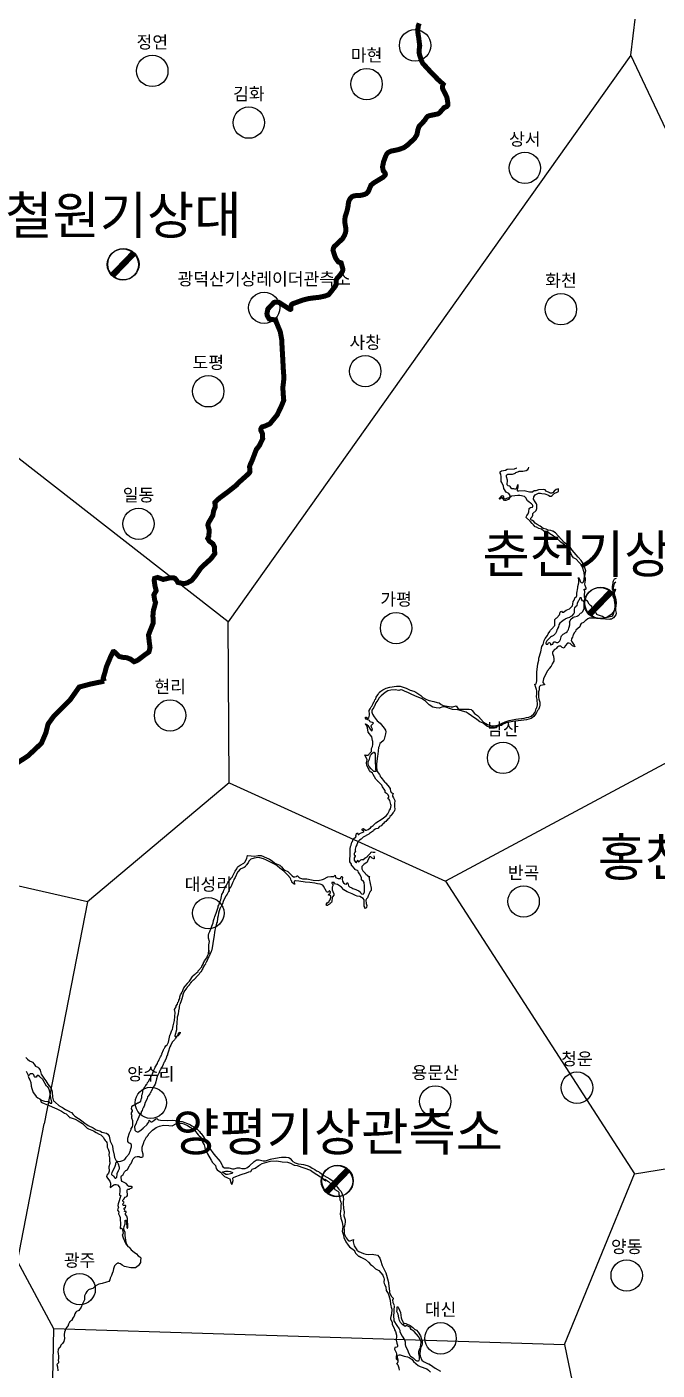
# Model space of a CAD drawing. Header units: millimetres. Extents: x -954552 to 1497340, y -301250 to 736091.
# Drawn here: x 218715 to 268945, y 428269 to 535383 of the extents above; entities that cross this region are included whole.
import ezdxf
from ezdxf.enums import TextEntityAlignment as Align

# ---------------------------------------------------------------- set-up
doc = ezdxf.new("R2010")
doc.units = ezdxf.units.MM
for name, color, linetype in [('2411', 7, 'Continuous'), ('AWS', 4, 'Continuous'), ('AWS명', 2, 'Continuous'), ('EL', 2, 'Continuous'), ('MAIN-RIVER', 5, 'Continuous'), ('Point', 1, 'Continuous'), ('관측소명', 3, 'Continuous'), ('기상청', 1, 'Continuous'), ('티센', 6, 'Continuous')]:
    doc.layers.add(name, color=color, linetype=linetype)
doc.styles.get("Standard").update_dxf_attribs({"font": ''})
doc.styles.get('Standard').set_extended_font_data('Gulim')

# ---------------------------------------------------------------- blocks, each defined once
blk = doc.blocks.new('관측소(기상청)')
at = {"layer": '기상청', "const_width": 500}
blk.add_lwpolyline([(821, 874), (-914, -926)], dxfattribs=at)
at = {"layer": '기상청'}
blk.add_circle((-46, -26), 1250, dxfattribs=at)

msp = doc.modelspace()

# ---------------------------------------------------------------- linework, layer by layer
at = {"layer": '2411', "const_width": 400}
msp.add_lwpolyline([(224881, 483208), (224799, 483455), (224945, 483930), (225055, 484357), (225384, 485138), (225591, 485552), (225665, 485564), (226079, 485174), (226323, 485113), (226677, 485077), (226969, 484967), (227262, 484760), (227530, 484869), (227652, 484955), (227652, 484955), (228165, 485345), (228445, 485540), (228531, 485906), (228470, 486321), (228409, 486894), (228653, 487516), (228787, 487857), (228762, 488431), (228799, 488845), (228884, 489150), (228970, 489492), (228909, 489626), (228835, 490089), (229018, 490418), (228921, 490821), (228860, 491260), (228896, 491406), (229140, 491480), (229579, 491321), (230116, 491443), (230409, 491455), (230518, 491406), (230665, 491236), (230738, 491089), (231201, 490980), (231482, 491040), (231860, 491248), (232202, 491675), (232543, 492175), (232726, 492370), (233372, 492955), (233372, 492955), (233689, 493370), (233665, 493907), (233543, 494163), (233263, 494370), (233128, 494590), (233214, 494760), (233250, 495236), (233141, 495638), (233189, 495833), (233531, 496419), (233604, 496809), (233726, 497090), (233702, 497468), (233872, 497638), (234104, 497834), (234775, 498334), (235409, 498834), (235616, 499065), (235799, 499224), (236327, 499698), (236480, 499861), (236498, 499951), (236487, 500104), (236460, 500305), (236507, 500454), (236666, 500802), (237004, 501687), (237233, 501975), (237511, 502541), (237481, 502969), (237402, 503138), (237352, 503217), (237352, 503307), (237392, 503396), (237471, 503485), (237700, 503555), (238078, 503724), (238664, 504439), (238982, 505105), (239187, 505598), (239160, 505890), (239160, 505890), (239114, 506610), (239205, 507375), (239151, 508095), (239151, 508095), (239105, 508988), (239069, 509599), (239023, 510456), (238914, 511066), (238613, 511795), (238540, 512005), (238030, 512087), (237866, 512370), (237848, 512508), (237918, 512881), (238412, 513410), (238510, 513442), (238666, 513442), (238764, 513426), (238872, 513372), (239212, 513151), (239666, 512864), (239720, 512854), (239758, 512886), (239758, 513097), (239817, 513248), (239936, 513318), (240744, 513610), (241154, 513713), (241408, 513750), (242024, 513821), (242456, 513912), (242764, 514026), (242915, 514210), (243288, 514690), (243375, 514869), (243358, 515177), (243439, 515333), (243494, 515393), (243607, 515517), (243774, 515722), (243877, 515911), (243904, 516052), (243904, 516052), (243877, 516165), (243828, 516317), (243761, 516565), (243545, 516630), (243356, 516889), (243280, 517046), (243113, 517565), (243145, 517737), (243210, 517872), (243340, 517981), (243639, 518267), (243872, 518488), (244028, 518753), (244120, 519007), (244147, 519256), (244066, 519720), (244045, 519920), (244082, 520244), (244169, 520509), (244250, 520768), (244320, 521141), (244347, 521400), (244450, 521649), (244623, 521838), (244828, 521919), (245293, 521941), (245606, 522016), (245763, 522081), (245925, 522249), (246141, 522762), (246351, 522935), (246351, 522935), (247108, 523394), (247270, 523567), (247286, 523632), (247264, 523729), (247119, 523907), (247059, 524215), (247151, 524658), (247324, 525096), (247410, 525269), (247540, 525382), (247713, 525468), (248337, 525598), (248758, 525749), (249023, 525938), (249612, 526479), (249806, 526797), (249877, 527170), (249966, 527435), (250106, 527586), (250425, 527932), (250576, 528170), (250636, 528234), (250749, 528289), (250917, 528326), (251484, 528445), (251586, 528510), (251973, 528948), (252162, 529018), (252264, 529131), (252275, 529229), (252237, 529504), (252237, 529504), (252189, 529763), (252059, 530050), (251881, 530379), (251832, 530525), (251865, 530784), (251887, 530815), (251633, 531041), (251543, 531138), (251465, 531192), (251252, 531431), (251129, 531550), (250883, 531799), (250738, 531961), (250570, 532146), (250267, 532471), (250176, 532667), (250015, 533149), (249967, 533368), (249995, 533677), (250025, 533886), (249988, 534150), (249949, 534490), (249901, 534754), (249863, 535083), (249912, 535458), (249986, 535668)], dxfattribs=at)
at = {"layer": '2411', "linetype": 'Continuous', "const_width": 400}
msp.add_lwpolyline([(216436, 475993), (217627, 476482), (218808, 477249), (219871, 478253), (220226, 479079), (220403, 479788), (220875, 480437), (222175, 481736), (222883, 482739), (223769, 482975), (224881, 483208)], dxfattribs=at)
at = {"layer": 'AWS'}
for centre in [(249654, 533910), (228712, 531870), (245790, 530823), (236403, 527745), (258404, 524131), (237625, 512982), (261278, 512864), (245681, 507924), (233172, 506321), (227612, 495755), (248143, 487443), (230130, 480476), (256665, 477090), (233176, 464711), (258307, 465641), (262559, 450793), (228592, 449588), (251263, 449696), (266520, 435818), (222920, 434723), (251686, 430805)]:
    msp.add_circle(centre, 1250, dxfattribs=at)
at = {"layer": 'MAIN-RIVER'}
for points in [[(265681, 491403), (265529, 491331), (265438, 491170), (265420, 491114), (265412, 491020), (265418, 490970), (265385, 490908), (265358, 490734), (265360, 490559), (265416, 490433), (265421, 490395), (265408, 489996), (265519, 489735), (265528, 489688), (265536, 489419), (265565, 489377), (265579, 489337), (265577, 489199), (265546, 488899), (265526, 488807), (265415, 488484), (265370, 488404), (265313, 488354), (264887, 488261), (264768, 488263), (264687, 488295), (264589, 488372), (264439, 488422), (264191, 488510), (264166, 488522), (264087, 488633), (264087, 488633), (264045, 488734), (263866, 488884), (263762, 489035), (263739, 489161), (263641, 489231), (263530, 489361), (263390, 489594), (263273, 489674), (263170, 489882), (263155, 490132), (263196, 490294), (263197, 490356), (263120, 490508), (263143, 490557), (263268, 490548), (263281, 490561), (263282, 490623), (263216, 490825), (263193, 490931), (263227, 491262), (263228, 491349), (263226, 491399), (263197, 491524), (263200, 491730), (263254, 492001), (263194, 492255), (263123, 492387), (263051, 492588), (262905, 492834), (262649, 493090), (262182, 493664), (262182, 493664), (262017, 493907), (261968, 493962), (261826, 494038), (261733, 494128), (261535, 494255), (260854, 495029), (260631, 495157), (260606, 495182), (260464, 495228), (260252, 495250), (260103, 495331), (259861, 495394), (259626, 495567), (259390, 495689), (259230, 495811), (259120, 495950), (259024, 496009), (258928, 496053), (258891, 496097), (258880, 496191), (258887, 496216), (258976, 496311), (259028, 496439), (259033, 496538), (259049, 496582), (259296, 496828), (259349, 496990), (259354, 497264), (259330, 497352), (259226, 497501), (259213, 497501), (259213, 497501), (259092, 497718), (259108, 497918), (259235, 498072), (259500, 498192), (259643, 498196), (259761, 498163), (259999, 498147), (260284, 498036), (260390, 497959), (260539, 497954), (260570, 497975), (260577, 498006), (260697, 498131), (260728, 498175), (260740, 498175), (260780, 498212), (260980, 498280), (261076, 498342), (261090, 498404), (261073, 498523), (261098, 498551), (260891, 498501), (260751, 498347), (260751, 498334), (260725, 498322), (260662, 498255), (260556, 498194), (260424, 498202), (260387, 498216), (260108, 498370), (260016, 498453), (260016, 498453), (259861, 498493), (259492, 498467), (259278, 498383), (259134, 498373), (259052, 498296), (259014, 498281), (258783, 498272), (258359, 498392), (257934, 498368), (257920, 498359), (257847, 498354), (257816, 498376), (257824, 498508), (257864, 498703), (257864, 498862), (257846, 498859), (257827, 498838), (257780, 498765), (257700, 498528), (257600, 498517), (257526, 498558), (257451, 498548), (257363, 498552), (257338, 498564), (257235, 498728), (257197, 498747), (257073, 498781), (256987, 498864), (257012, 499245), (256935, 499508), (256943, 499633), (256943, 499633), (256961, 499640), (257001, 499694), (257045, 499716), (257413, 499713), (257576, 499770), (257677, 499819), (257695, 499837), (257935, 499934), (257935, 499945), (258254, 499955), (258505, 500013), (258637, 500080), (258643, 500087), (258690, 500164), (258720, 500264), (258720, 500264)], [(218631, 453191), (218746, 453080), (218752, 453062), (218765, 453062), (218918, 452927), (219097, 452846), (219163, 452832), (219291, 452664), (219393, 452501), (219592, 452417), (219678, 452337), (219763, 452189), (219864, 451876), (219949, 451711), (220063, 451547), (220230, 451345), (220376, 451068), (220602, 450811), (220699, 450588), (220728, 450443), (220759, 450024), (220759, 450024), (220806, 449830), (220860, 449726), (220915, 449678), (220928, 449678), (220962, 449647), (220962, 449635), (220982, 449628), (221260, 449379), (221316, 449341), (221355, 449326), (221546, 449207), (221590, 449191), (221786, 449059), (222101, 448897), (222144, 448862), (222275, 448807), (222416, 448655), (222416, 448643), (222440, 448630), (222533, 448534), (222822, 448336), (222879, 448309), (223108, 448156), (223330, 447959), (223498, 447861), (223608, 447773), (223986, 447586), (224245, 447432), (224582, 447315), (224699, 447247), (225061, 447176), (225061, 447176), (225158, 447090), (225261, 446915), (225362, 446540), (225531, 446149), (225570, 445856), (225681, 445398), (225697, 445216), (225830, 444958), (225917, 444926), (226111, 444916), (226361, 444990), (226513, 445072), (226634, 445214), (226635, 445239), (226774, 445374), (226794, 445442), (226858, 445529), (226936, 445740), (226975, 445789), (226975, 445839), (227041, 446069), (227044, 446213), (227020, 446279), (226958, 446352), (226847, 446404), (226767, 446505), (226765, 446767), (226897, 447196), (227026, 447463), (227040, 447531), (227124, 447680), (227124, 447680), (227157, 447829), (227153, 447929), (227162, 448148), (227090, 448373), (227086, 448505), (227094, 448561), (227051, 448667), (227054, 448799), (227131, 448922), (227132, 448973), (227059, 449118), (227067, 449255), (227169, 449362), (227181, 449362), (227256, 449419), (227421, 449505), (227542, 449585), (227583, 449590), (227665, 449626), (227701, 449646), (227787, 449724), (227855, 449950), (227873, 449991), (227888, 450185), (227924, 450309), (227949, 450459), (227961, 450471), (227955, 450496), (227968, 450508), (227969, 450567), (227996, 450608), (227996, 450608), (228028, 450695), (228124, 450837), (228150, 450911), (228207, 450966), (228245, 451053), (228296, 451102), (228342, 451209), (228425, 451313), (228522, 451517), (228585, 451591), (228627, 451745), (228674, 451757), (228845, 452189), (228942, 452403), (228942, 452422), (229116, 452732), (229164, 452856), (229196, 452896), (229252, 453045), (229281, 453080), (229369, 453258), (229414, 453326), (229448, 453409), (229477, 453445), (229484, 453489), (229598, 453818), (229645, 453917), (229683, 453954), (229711, 454009), (229800, 454120), (229800, 454133), (229800, 454133), (229813, 454133), (229826, 454158), (229883, 454213), (229999, 454417), (230035, 454546), (230114, 454952), (230148, 455036), (230172, 455070), (230270, 455381), (230310, 455443), (230344, 455582), (230364, 455723), (230483, 456140), (230524, 456776), (230479, 457033), (230601, 457248), (230623, 457306), (230710, 457448), (230743, 457603), (230762, 457621), (230814, 457721), (230834, 457783), (230904, 457907), (230919, 458050), (230970, 458206), (231064, 458367), (231071, 458405), (231106, 458449), (231165, 458610), (231217, 458745), (231327, 458876), (231327, 458876), (231524, 459109), (231530, 459139), (231670, 459275), (231718, 459373), (231919, 459652), (231944, 459701), (232091, 459845), (232117, 459856), (232171, 459907), (232242, 459955), (232358, 460058), (232371, 460097), (232651, 460440), (232670, 460495), (232740, 460576), (232741, 460614), (232792, 460688), (232800, 460750), (232850, 460824), (232871, 460898), (233050, 461158), (233119, 461297), (233182, 461456), (233218, 461747), (233204, 461539), (233182, 461456), (233218, 461747), (233222, 461787), (233228, 462173), (233264, 462460), (233194, 462717), (233194, 462717), (233203, 462935), (233198, 462960), (233224, 463097), (233302, 463247), (233316, 463336), (233551, 463933), (233591, 464135), (233638, 464288), (233663, 464340), (233690, 464452), (233803, 464711), (233851, 464857), (233891, 464936), (233964, 465179), (233972, 465278), (234010, 465340), (234108, 465657), (234180, 465774), (234217, 466044), (234248, 466186), (234383, 466408), (234417, 466535), (234495, 466690), (234509, 466740), (234558, 466834), (234558, 466852), (234623, 466942), (234726, 467152), (234790, 467239), (234790, 467251), (234975, 467455), (234975, 467455), (235001, 467516), (235064, 467578), (235206, 467851), (235235, 467895), (235252, 467956), (235296, 467999), (235309, 468049), (235443, 468240), (235489, 468364), (235553, 468441), (235704, 468536), (236007, 468687), (236089, 468767), (236198, 468972), (236233, 469101), (236310, 469300), (236324, 469308), (236859, 469267), (237147, 469300), (237378, 469296), (237825, 469120), (237999, 469049), (238042, 469013), (238269, 468889), (238486, 468704), (238865, 468547), (239019, 468395), (239129, 468243), (239265, 468147), (239507, 468038), (239850, 467676), (239850, 467676), (239956, 467612), (240074, 467604), (240193, 467641), (240263, 467679), (240295, 467681), (240362, 467605), (240369, 467586), (240386, 467580), (240448, 467516), (240684, 467438), (241021, 467444), (241538, 467349), (241925, 467317), (242282, 467387), (242364, 467414), (242692, 467605), (242942, 467642), (242948, 467632), (243185, 467628), (243284, 467746), (243297, 467733), (243310, 467577), (243322, 467561), (243533, 467473), (243702, 467470), (243734, 467520), (243760, 467604), (243785, 467622), (243810, 467625), (243866, 467571), (243876, 467538), (243876, 467538), (243857, 467412), (243866, 467249), (243940, 467123), (244057, 467046), (244193, 467012), (244204, 467083), (244220, 467109), (244252, 467133), (244271, 467133), (244295, 467095), (244359, 466891), (244422, 466796), (244627, 466731), (244681, 466668), (244930, 466607), (244980, 466556), (245185, 466497), (245283, 466407), (245341, 466291), (245375, 466250), (245399, 466237), (245512, 466229), (245581, 466266), (245627, 466402), (245634, 466877), (245589, 467153), (245553, 467232), (245393, 467375), (245391, 467515), (245249, 467814), (245134, 467953), (245134, 467953), (245123, 468056), (245079, 468104), (244914, 468155), (244885, 468180), (244839, 468270), (244636, 468480), (244599, 468502), (244587, 468518), (244576, 468612), (244460, 468807), (244443, 468901), (244482, 469407), (244470, 469850), (244511, 470031), (244563, 470136), (244622, 470379), (244680, 470434), (244729, 470597), (244942, 470792), (244957, 470821), (244944, 470861), (244933, 470899), (244969, 470929), (244995, 471067), (245028, 471094), (245078, 471115), (245119, 470970), (245182, 470982), (245265, 471049), (245504, 471170), (245573, 471219), (245573, 471219), (245580, 471270), (245551, 471306), (245468, 471290), (245444, 471318), (245432, 471378), (245439, 471409), (245477, 471443), (245552, 471450), (245706, 471323), (245775, 471325), (245907, 471389), (246097, 471523), (246145, 471584), (246165, 471590), (246305, 471695), (246365, 471760), (246402, 471778), (246540, 471903), (247020, 472221), (247341, 472473), (247489, 472638), (247602, 472845), (247619, 472954), (247643, 472954), (247695, 473034), (247734, 473164), (247743, 473296), (247735, 473367), (247655, 473691), (247588, 473773), (247506, 473814), (247506, 473814), (247471, 473844), (247471, 473862), (247560, 473948), (247561, 474024), (247513, 474139), (247441, 474214), (247367, 474252), (247291, 474312), (247279, 474337), (247275, 474478), (247257, 474525), (247067, 474781), (247007, 474913), (246909, 475027), (246836, 475076), (246742, 475172), (246730, 475172), (246724, 475192), (246704, 475203), (246540, 475395), (246315, 475776), (246273, 475865), (246162, 475963), (246093, 475983), (246013, 476078), (245802, 476488), (245792, 476687), (245834, 476940), (245816, 477025), (245671, 477264), (245649, 477332), (245649, 477332), (245742, 477307), (245928, 477310), (246003, 477390), (246029, 477452), (246182, 477600), (246193, 477743), (246186, 477837), (246251, 478004), (246278, 478160), (246277, 478403), (246268, 478481), (246201, 478780), (245907, 479153), (245858, 479474), (245833, 479566), (245803, 479636), (245669, 479783), (245699, 479793), (245817, 479753), (245885, 479678), (246012, 479457), (246165, 479262), (246196, 479258), (246227, 479279), (246261, 479391), (246176, 479542), (246164, 479623), (246193, 479697), (246235, 479759), (246311, 479840), (246331, 479899), (246331, 479899), (246064, 479963), (246014, 480061), (245978, 480108), (245761, 480180), (245712, 480249), (245698, 480333), (245719, 480345), (245748, 480340), (245888, 480265), (245937, 480258), (245969, 480289), (246022, 480495), (246025, 480644), (245983, 480764), (245992, 480882), (246085, 480999), (246151, 481154), (246215, 481216), (246279, 481383), (246311, 481424), (246377, 481563), (246427, 481625), (246460, 481724), (246524, 481811), (246552, 481922), (246603, 482022), (246705, 482144), (246750, 482238), (246831, 482318), (246832, 482331), (246915, 482413), (246915, 482413), (247072, 482508), (247354, 482656), (247641, 482722), (248171, 482809), (248458, 482804), (248955, 482662), (249253, 482491), (249557, 482405), (249706, 482334), (250102, 482053), (250262, 481913), (250318, 481884), (250324, 481871), (250577, 481745), (250770, 481679), (251156, 481598), (251404, 481513), (251566, 481486), (251745, 481339), (251894, 481268), (252535, 481158), (252671, 481165), (252920, 481236), (253102, 481011), (253172, 480983), (253394, 480971), (253969, 480979), (254114, 480937), (254193, 480878), (254389, 480628), (254642, 480468), (254642, 480468), (254722, 480398), (255120, 479936), (255417, 479741), (255672, 479677), (255753, 479641), (255903, 479636), (256254, 479692), (256837, 479957), (257165, 480077), (257698, 480182), (258343, 480271), (258541, 480318), (258719, 480346), (258908, 480412), (259110, 480606), (259187, 480700), (259245, 480807), (259317, 481024), (259351, 481083), (259409, 481322), (259391, 481754), (259332, 481967), (259368, 482210), (259364, 482425), (259341, 482540), (259254, 482775), (259216, 482919), (259182, 482949), (259299, 483004), (259335, 483114), (259359, 483234), (259359, 483234), (259356, 483472), (259370, 483928), (259436, 484595), (259510, 484881), (259531, 485043), (259690, 485559), (259765, 485964), (259855, 486121), (259943, 486463), (260019, 486621), (260204, 486850), (260262, 486981), (260403, 487165), (260455, 487276), (260525, 487360), (260664, 487486), (260683, 487531), (260785, 487653), (260800, 487740), (260799, 488114), (260912, 488243), (260944, 488264), (261161, 488490), (261193, 488578), (261221, 488708), (261265, 488761), (261328, 488781), (261377, 488699), (261479, 488699), (261704, 488868), (261957, 488969), (261957, 488969), (262045, 489044), (262191, 489223), (262237, 489347), (262265, 489559), (262342, 489658), (262356, 489757), (262395, 489844), (262509, 489955), (262536, 490042), (262544, 490167), (262539, 490229), (262633, 490646), (262635, 490765), (262695, 491039), (262703, 491151), (262698, 491249), (262669, 491481), (262792, 491289), (262822, 491168), (262883, 491073), (263008, 491059), (263072, 491132), (263130, 491288), (263144, 491373), (263153, 491563), (263134, 491875), (263009, 492308), (262961, 492415), (262501, 492934), (262451, 492973), (262284, 493038), (262284, 493038), (262161, 493222), (262079, 493422), (262004, 493536), (261575, 494068), (261267, 494291), (260849, 494704), (260667, 494810), (260391, 494952), (260218, 495126), (260169, 495142), (259920, 495169), (259734, 495322), (259517, 495381), (259319, 495497), (259226, 495523), (259084, 495664), (258993, 495790), (258833, 495976), (258519, 496266), (258527, 496359), (258565, 496421), (258667, 496544), (258720, 496700), (258749, 496974), (258775, 497001), (258863, 497060), (259014, 497082), (259051, 497151), (259048, 497222), (259017, 497276), (258932, 497349), (258932, 497349), (258864, 497391), (258726, 497518), (258609, 497594), (258494, 497815), (258377, 497929), (258004, 498010), (257835, 498013), (257353, 497968), (257346, 497949), (257284, 497916), (257184, 497823), (257099, 497706), (257018, 497676), (256892, 497607), (256792, 497617), (256589, 497858), (256559, 497859), (256463, 497748), (256354, 497733), (256574, 497999), (256661, 498019), (256679, 497988), (256703, 497897), (256708, 497834), (256745, 497780), (256825, 497761), (257052, 497819), (257083, 497840), (257145, 497856), (257197, 497905), (257222, 497954), (257222, 497954), (257223, 498023), (257189, 498087), (257126, 498168), (257028, 498218), (256927, 498290), (256739, 498580), (256692, 498756), (256559, 499039), (256529, 499133), (256508, 499352), (256516, 499496), (256482, 499703), (256446, 499791), (256447, 499903), (256461, 499928), (256540, 499968), (256856, 500043), (257007, 500119), (257576, 500153), (257777, 500219), (257777, 500219)], [(265664, 491110), (265556, 491024), (265511, 490934), (265504, 490896), (265458, 490800), (265455, 490626), (265465, 490491), (265490, 490435), (265514, 490431), (265534, 490450), (265570, 490529), (265598, 490552), (265629, 490548), (265608, 490436), (265519, 490300), (265511, 490194), (265547, 490081), (265579, 489762), (265638, 489523), (265640, 488855), (265686, 488642), (265652, 488511), (265462, 488258), (265298, 488161), (265197, 488141), (265171, 488121), (263743, 488242), (263531, 488220), (263417, 488172), (263285, 488077), (263272, 488078), (263272, 488078), (263240, 488035), (263069, 487885), (262887, 487813), (262821, 487681), (262813, 487618), (262784, 487577), (262776, 487546), (262478, 487264), (262439, 487177), (262343, 487057), (262253, 486873), (262221, 486830), (262189, 486718), (262137, 486644), (262112, 486545), (262103, 486457), (262114, 486401), (262217, 486230), (262323, 486080), (262388, 485935), (262190, 486031), (262036, 486196), (262006, 486215), (261906, 486248), (261799, 486243), (261608, 486028), (261549, 485829), (261370, 485900), (261271, 485990), (261121, 486011), (261001, 485937), (261001, 485937), (260899, 485821), (260899, 485808), (260855, 485765), (260766, 485725), (260640, 485587), (260620, 485531), (260617, 485418), (260637, 485324), (260678, 485212), (260718, 484974), (260702, 484812), (260591, 484599), (260583, 484564), (260553, 484524), (260489, 484397), (260340, 484228), (260336, 484200), (260261, 484116), (260255, 484095), (260176, 483996), (259880, 483388), (259826, 483139), (259838, 483102), (259960, 482944), (259960, 482906), (259660, 482855), (259564, 482781), (259551, 482738), (259537, 482524), (259495, 482345), (259485, 481933), (259485, 481933), (259519, 481776), (259600, 481525), (259596, 481320), (259569, 481144), (259556, 481132), (259538, 481072), (259481, 480962), (259400, 480880), (259343, 480718), (259253, 480569), (259107, 480403), (258899, 480244), (258717, 480179), (258522, 480125), (257452, 479998), (256919, 479895), (256563, 479718), (256371, 479641), (256020, 479546), (255843, 479526), (255819, 479514), (255557, 479535), (255384, 479613), (255069, 479855), (254815, 479978), (254575, 480163), (254148, 480431), (253889, 480643), (253722, 480743), (253056, 480925), (252626, 480950), (252626, 480950), (252570, 480964), (252024, 481154), (251873, 481156), (251578, 481061), (251328, 481078), (251074, 481144), (250771, 481330), (250476, 481616), (250172, 481814), (249683, 482006), (249282, 482210), (249085, 482300), (248877, 482379), (248647, 482495), (248538, 482516), (248516, 482513), (248372, 482474), (248059, 482510), (247722, 482503), (247490, 482432), (247274, 482305), (246942, 482026), (246923, 482020), (246916, 482001), (246795, 481882), (246691, 481695), (246532, 481480), (246414, 481213), (246396, 481194), (246357, 481107), (246216, 480897), (246216, 480897), (246209, 480829), (246214, 480741), (246267, 480581), (246401, 480354), (246627, 480037), (246872, 479848), (247204, 479464), (247290, 479303), (247319, 479168), (247304, 479000), (247191, 478595), (247126, 478478), (247095, 478447), (247095, 478434), (246835, 478227), (246801, 478034), (246736, 477910), (246690, 477379), (246651, 477236), (246586, 476610), (246571, 476550), (246567, 476307), (246644, 476012), (246807, 475768), (246872, 475664), (246884, 475614), (246918, 475545), (247230, 475184), (247230, 475171), (247291, 475115), (247313, 475074), (247313, 475074), (247331, 475068), (247493, 474886), (247664, 474640), (247670, 474599), (247682, 474571), (247699, 474452), (247755, 474342), (247790, 474307), (247908, 474256), (247908, 474236), (247850, 474118), (247854, 474042), (247928, 473905), (248019, 473757), (248036, 473691), (248008, 473423), (248023, 473219), (248041, 472991), (248024, 472897), (247980, 472814), (247877, 472706), (247876, 472681), (247749, 472533), (247749, 472508), (247649, 472419), (247627, 472323), (247559, 472261), (247484, 472211), (247484, 472199), (247422, 472137), (247416, 472118), (247416, 472118), (247317, 472016), (247204, 471936), (247133, 471863), (247091, 471844), (246942, 471678), (246911, 471654), (246810, 471618), (246797, 471593), (246683, 471470), (246533, 471441), (246474, 471407), (246373, 471325), (246360, 471326), (246328, 471283), (246254, 471224), (246021, 471053), (245963, 471001), (245528, 470764), (245351, 470604), (245237, 470538), (245097, 470396), (245019, 470154), (244942, 470014), (244870, 469820), (244867, 469675), (244910, 469606), (244891, 469575), (244866, 469566), (244821, 469528), (244789, 469465), (244794, 469371), (244794, 469371), (244825, 469326), (244874, 469310), (244886, 469288), (244879, 469256), (244808, 469120), (244812, 468939), (244909, 468768), (244958, 468740), (244996, 468749), (245029, 468886), (245081, 468929), (245123, 468847), (245122, 468809), (245191, 468820), (245324, 468950), (245404, 468990), (245484, 469001), (245492, 468992), (245550, 468992), (245575, 469001), (245651, 469081), (245889, 469251), (245893, 469279), (246113, 469480), (246159, 469592), (246322, 469564), (246470, 469577)], [(261851, 487273), (261871, 487331), (261918, 487422), (261938, 487522), (261979, 487689), (261982, 487849), (261971, 487939), (262087, 488181), (262201, 488250), (262227, 488276), (262282, 488294), (262289, 488306), (262365, 488342), (262605, 488400), (262612, 488413), (262689, 488439), (262765, 488531), (262785, 488574), (262797, 488574), (262838, 488625), (262919, 488668), (262989, 488729), (263105, 488921), (263132, 489027), (263130, 489351), (263139, 489494), (263084, 489584), (262997, 489622), (262948, 489695), (262919, 489823), (262901, 489849), (262901, 489849), (262832, 489850), (262769, 489795), (262755, 489720), (262705, 489658), (262691, 489602), (262569, 489435), (262541, 489224), (262467, 489154), (262466, 489141), (262357, 489045), (262330, 488959), (262340, 488777), (262332, 488659), (262312, 488596), (262114, 488388), (262021, 488333), (261970, 488290), (261775, 488230), (261599, 488148), (261593, 488136), (261524, 488099), (261321, 487950), (261204, 487846), (261117, 487691), (261083, 487548), (261003, 487395), (260995, 487361), (260961, 487312), (260928, 487182), (260851, 487014), (260697, 486861), (260697, 486861), (260629, 486827), (260604, 486803), (260534, 486774), (260459, 486724), (260267, 486537), (260261, 486519), (260156, 486414), (260063, 486253), (260067, 486211), (260099, 486171), (260223, 486150), (260291, 486274), (260370, 486304), (260442, 486212), (260436, 486118), (260445, 486097), (260479, 486099), (260624, 486148), (260689, 486318), (260737, 486342), (260815, 486347), (260914, 486295), (261032, 486293), (261095, 486317), (261140, 486366), (261179, 486432), (261236, 486524), (261261, 486636), (261294, 486741), (261325, 486819), (261449, 486952), (261449, 486952), (261694, 487076), (261763, 487143), (261807, 487223), (261831, 487241), (261851, 487273), (261851, 487273)], [(246331, 477540), (246381, 477540), (246479, 477426), (246481, 477127), (246467, 476640), (246501, 476508), (246508, 476158), (246533, 476102), (246531, 476008), (246519, 476005), (246369, 476017), (246147, 476207), (245987, 476397), (245936, 476510), (245904, 476617), (245919, 476785), (246022, 476984), (246096, 477301), (246185, 477399), (246185, 477422), (246316, 477530), (246316, 477530)], [(246378, 469270), (246396, 469170), (246381, 469051), (246368, 469039), (246238, 469085), (246116, 469193), (246035, 469210), (246009, 469195), (245876, 468866), (245834, 468785), (245575, 468599), (245562, 468599), (245480, 468513), (245422, 468423), (245419, 468249), (245431, 468198), (245504, 468077), (245664, 467894), (245664, 467882), (245731, 467815), (245731, 467803), (245836, 467748), (245909, 467641), (245959, 467634), (246041, 467642), (246034, 467598), (246008, 467558), (246006, 467440), (246151, 466707), (246155, 466591), (246147, 466509), (246147, 466509), (246080, 466427), (246038, 466358), (246030, 466324), (246000, 466284), (245999, 466240), (245910, 466091), (245857, 465933), (245793, 465856), (245742, 465751), (245750, 465488), (245797, 465313), (245784, 465172), (245757, 465114), (245725, 465097), (245674, 465093), (245662, 465115), (245655, 465190), (245596, 465278), (245604, 465359), (245603, 465767), (245519, 465886), (245252, 466028), (245047, 466062), (244916, 466108), (244638, 466253), (244234, 466418), (243980, 466572), (243790, 466776), (243562, 466941), (243475, 466983), (243195, 467035), (243195, 467035), (243171, 467079), (243208, 467103), (243209, 467115), (243227, 467131), (243196, 467144), (243015, 467141), (243028, 467096), (243068, 467050), (243106, 466977), (243105, 466892), (243047, 466782), (243044, 466575), (243091, 466431), (243189, 466260), (243187, 466155), (243084, 466006), (243052, 465938), (243039, 465894), (243030, 465695), (242990, 465570), (242965, 465558), (242964, 465546), (242842, 465438), (242718, 465360), (242688, 465315), (242618, 465326), (242575, 465402), (242614, 465483), (242682, 465563), (242695, 465562), (242798, 465642), (242798, 465642), (242798, 465667), (242888, 465778), (242946, 465964), (242929, 466083), (242899, 466121), (242773, 466137), (242767, 466147), (242743, 466149), (242743, 466168), (242788, 466217), (242868, 466257), (242896, 466290), (242903, 466403), (242842, 466485), (242818, 466485), (242753, 466374), (242660, 466378), (242604, 466448), (242368, 466859), (242294, 466943), (242100, 467018), (241870, 467044), (241678, 467109), (241279, 467165), (240892, 467178), (240389, 467265), (240132, 467300), (240071, 467290), (240018, 467242), (240021, 467190), (240053, 467086), (240053, 467086), (240059, 467017), (240021, 467030), (239880, 467129), (239836, 467176), (239820, 467209), (239819, 467252), (239769, 467302), (239742, 467408), (239699, 467520), (239631, 467614), (239619, 467614), (239619, 467627), (239606, 467627), (239607, 467640), (239201, 468055), (238885, 468288), (238652, 468489), (238491, 468598), (237810, 468942), (237578, 469043), (237294, 469122), (237107, 469138), (236982, 469133), (236836, 469100), (236574, 469019), (236531, 468991), (236509, 468952), (236415, 468843), (236357, 468726), (236191, 468541), (236166, 468473), (236166, 468473), (236114, 468423), (236114, 468411), (236034, 468349), (235724, 468214), (235565, 468044), (235558, 468013), (235501, 467977), (235308, 467543), (235217, 467382), (235183, 467281), (235146, 467227), (235131, 467169), (235094, 467115), (235042, 466966), (235017, 466929), (235016, 466910), (234937, 466762), (234917, 466744), (234885, 466663), (234849, 466613), (234835, 466557), (234835, 466527), (234809, 466502), (234796, 466446), (234777, 466427), (234671, 466216), (234594, 466105), (234559, 466062), (234458, 465866), (234365, 465646), (234318, 465454), (234318, 465454), (234170, 465175), (234131, 465126), (234040, 464890), (233993, 464697), (233972, 464491), (233918, 464298), (233875, 463974), (233863, 463962), (233798, 463769), (233688, 463358), (233615, 462766), (233584, 462644), (233487, 461944), (233420, 461708), (233399, 461662), (233299, 461412), (233222, 461235), (233148, 461119), (233103, 460982), (233005, 460806), (232960, 460704), (232972, 460656), (232890, 460595), (232883, 460557), (232826, 460475), (232749, 460306), (232685, 460208), (232658, 460133), (232576, 460036), (232576, 460024), (232499, 459942), (232499, 459942), (232454, 459849), (232194, 459573), (232193, 459547), (231983, 459367), (231971, 459367), (231806, 459198), (231806, 459185), (231761, 459142), (231736, 459086), (231640, 458988), (231640, 458964), (231488, 458803), (231487, 458790), (231440, 458735), (231311, 458553), (231308, 458550), (231180, 458315), (231179, 458277), (231099, 457972), (231086, 457960), (230954, 457569), (230941, 457558), (230927, 457484), (230915, 457472), (230850, 457264), (230849, 457158), (230795, 456921), (230766, 456666), (230700, 456411), (230672, 455893), (230632, 455688), (230632, 455688), (230627, 455400), (230513, 454915), (230513, 454889), (230524, 454874), (230671, 454888), (230752, 454986), (230782, 455051), (230891, 455184), (230930, 455208), (230938, 455165), (230896, 455080), (230865, 455042), (230827, 455016), (230808, 454972), (230789, 454966), (230769, 454935), (230671, 454888), (230615, 454811), (230554, 454752), (230534, 454696), (230496, 454671), (230479, 454604), (230454, 454592), (230299, 454431), (230195, 454183), (230107, 454038), (229974, 453612), (229941, 453544), (229941, 453518), (229928, 453506), (229914, 453413), (229914, 453413), (229869, 453339), (229809, 453140), (229700, 452898), (229700, 452879), (229635, 452793), (229599, 452688), (229580, 452669), (229579, 452651), (229466, 452415), (229429, 452365), (229428, 452346), (229376, 452228), (229325, 452167), (229289, 452067), (229270, 452049), (229257, 451974), (229237, 451956), (229105, 451683), (229046, 451503), (229005, 451272), (228993, 451260), (228933, 451086), (228847, 450935), (228788, 450833), (228733, 450689), (228613, 450504), (228599, 450473), (228598, 450419), (228560, 450398), (228522, 450306), (228374, 450127), (228374, 450127), (228335, 450052), (228295, 449907), (228148, 449618), (228056, 449326), (228011, 449239), (227939, 449091), (227900, 448960), (227835, 448856), (227822, 448799), (227685, 448593), (227493, 448142), (227473, 448101), (227450, 448069), (227414, 447945), (227395, 447919), (227304, 447658), (227297, 447583), (227309, 447531), (227313, 447408), (227387, 447338), (227517, 447274), (227582, 447280), (227724, 447345), (227831, 447418), (227984, 447577), (227984, 447589), (228004, 447595), (228294, 447860), (228295, 447886), (228422, 448033), (228450, 448161), (228450, 448161), (228474, 448201), (228540, 448116), (228595, 448078), (228685, 448063), (228835, 448170), (229001, 448311), (229076, 448322), (229163, 448253), (229200, 448237), (229369, 448200), (229955, 448178), (230343, 448196), (231084, 448085), (231643, 447891), (231649, 447879), (231760, 447830), (231872, 447741), (232187, 447586), (232478, 447289), (232562, 447177), (232575, 447173), (232593, 447132), (232795, 446870), (233148, 446290), (233191, 446201), (233274, 445969), (233615, 445501), (234131, 444912), (234265, 444672), (234288, 444567), (234336, 444485), (234336, 444485), (234460, 444407), (234804, 444414), (235115, 444334), (235228, 444332), (235485, 444403), (235665, 444400), (235846, 444347), (235989, 444339), (236121, 444356), (236247, 444409), (236456, 444569), (236817, 444906), (236981, 445022), (237038, 445034), (237232, 445037), (237555, 444957), (237724, 444954), (238138, 445097), (238251, 445127), (238396, 445155), (238815, 445212), (238999, 445259), (239383, 445240), (239601, 445214), (239707, 445153), (239867, 444962), (239923, 444904), (240095, 444803), (240331, 444724), (240580, 444696), (240773, 444655), (240773, 444655), (241048, 444589), (241277, 444504), (241443, 444370), (241667, 444260), (241802, 444158), (241945, 444096), (241999, 444057), (242060, 444029), (242371, 443799), (242866, 443516), (243119, 443325), (243267, 443153), (243385, 442945), (243469, 442823), (243582, 442700), (243638, 442659), (243769, 442515), (243853, 442311), (243918, 442115), (243934, 442035), (243938, 441931), (243917, 441657), (243929, 441582), (243946, 441169), (243992, 440881), (243974, 440562), (244076, 440255), (244086, 440167), (244079, 440051), (244047, 439925), (244024, 439762), (244024, 439762), (243985, 439662), (243994, 439468), (243990, 439206), (244009, 439181), (244028, 439098), (244076, 438981), (244165, 438810), (244311, 438614), (244379, 438588), (244486, 438587), (244752, 438695), (244724, 438538), (244726, 438491), (244792, 438176), (245012, 437853), (245011, 437840), (245024, 437840), (245159, 437720), (245550, 437570), (245743, 437523), (245930, 437501), (246230, 437509), (246672, 437427), (246793, 437284), (246837, 437198), (246898, 437034), (247032, 436620), (247337, 436024), (247365, 435829), (247467, 435547), (247537, 435258), (247537, 435258), (247561, 434918), (247577, 434855), (247612, 434457), (247756, 434180), (247904, 434009), (247903, 433922), (247864, 433872), (247886, 433659), (247983, 433446)], [(218657, 452122), (218830, 451785), (218857, 451767), (218857, 451767), (218831, 451723), (218836, 451642), (218869, 451558), (218949, 451408), (219022, 451214), (219055, 450907), (219104, 450721), (219216, 450421), (219393, 450164), (219454, 450101), (219601, 449982), (219744, 449901), (219884, 449805), (219794, 449798), (219853, 449639), (219896, 449604), (220423, 449393), (220442, 449388), (220736, 449275), (221095, 449101), (221471, 448932), (221719, 448759), (221843, 448702), (222002, 448548), (222008, 448529), (222020, 448529), (222104, 448452), (222120, 448425), (222163, 448403), (222566, 448271), (222802, 448155), (222802, 448155), (223161, 447925), (223431, 447645), (223529, 447572), (223629, 447517), (224026, 447355), (224231, 447214), (224465, 447098), (224614, 447032), (224793, 446855), (224901, 446656), (224951, 446590), (225030, 446514), (225085, 446419), (225127, 446262), (225118, 446126), (225123, 446056), (225196, 445893), (225261, 445661), (225257, 445399), (225303, 445204), (225299, 444923), (225323, 444854), (225315, 444736), (225242, 444468), (225261, 444137), (225215, 443975), (225081, 443821), (225067, 443715), (225152, 443578), (225329, 443333), (225354, 443265), (225354, 443265), (225367, 443169), (225368, 443022), (225342, 442901), (225343, 442843), (225637, 443041), (225713, 443080), (225831, 443078), (225949, 443033), (226084, 442868), (226131, 442724), (226134, 442499), (226093, 442333), (226087, 442268), (226099, 442231), (226198, 442204), (226210, 442191), (225981, 441526), (225973, 441395), (226008, 441233), (225972, 441139), (225948, 441037), (226028, 440932), (226033, 440895), (226024, 440732), (226105, 440567), (226151, 440443), (226162, 440368), (226173, 439874), (226156, 439587), (226167, 439525)], [(219884, 449805), (220123, 449710), (220441, 449680), (220491, 449654), (220490, 449642), (220603, 449564), (220682, 449551), (220696, 449567), (220708, 449591), (220709, 449650), (220617, 449975), (220563, 450316), (220505, 450565), (220433, 450770), (220379, 450853), (220366, 450858), (220366, 450871), (220292, 450916), (219976, 451452), (219724, 451691), (219624, 451751), (219524, 451759), (219447, 451632), (219357, 451644), (219330, 451656), (219269, 451813), (219196, 451889), (218970, 451884), (218955, 451861), (218944, 451861), (218899, 451772), (218899, 451772), (218857, 451767), (218857, 451767)], [(226311, 439074), (226360, 438903), (226402, 438821), (226568, 438407), (226661, 438271), (226680, 438269), (226679, 438298), (226632, 438440), (226540, 439007), (226538, 439256), (226476, 439430), (226455, 439551), (226470, 439732), (226549, 439925), (226541, 440212), (226560, 440231), (226585, 440230), (226652, 440129), (226663, 440007), (226648, 439885), (226691, 439819), (226682, 439666), (226699, 439598), (226744, 439603), (226757, 439659), (226754, 439928), (226740, 440028), (226731, 440371), (226690, 440541), (226573, 440692), (226575, 440786), (226575, 440786), (226620, 440842), (226627, 440910), (226621, 440920), (226496, 440922), (226490, 440931), (226510, 441003), (226481, 441131), (226482, 441175), (226507, 441200), (226582, 441223), (226596, 441370), (226575, 441393), (226410, 441401), (226374, 441446), (226382, 441551), (226455, 441598), (226465, 441656), (226408, 441679), (226366, 441752), (226367, 441814), (226465, 441936), (226472, 441956), (226559, 442054), (226690, 442127), (226735, 442195), (226737, 442332), (226702, 442452), (226711, 442608), (226736, 442664), (226762, 442692), (226906, 442698), (226906, 442698), (226944, 442761), (227023, 442781), (227133, 442832), (227028, 442925), (226853, 442925), (226797, 442968), (226632, 443146), (226322, 443301), (226249, 443390), (226228, 443684), (226235, 443721), (226267, 443767), (226400, 443875), (226484, 444073), (226611, 444196), (226644, 444202), (226731, 444276), (226886, 444567), (226917, 444598), (226931, 444635), (227026, 444751), (227101, 444926), (227145, 445003), (227194, 445130), (227309, 445241), (227369, 445267), (227509, 445306), (227659, 445295), (227728, 445252), (227878, 445250), (227947, 445274), (227947, 445274), (227979, 445342), (227981, 445479), (227898, 445762), (227909, 446049), (227949, 446217), (227975, 446260), (228042, 446426), (228068, 446519), (228097, 446560), (228118, 446627), (228156, 446664), (228259, 446862), (228323, 446923), (228324, 446948), (228398, 447034), (228418, 447077), (228489, 447155), (228502, 447195), (228719, 447404), (228924, 447530), (229030, 447610), (229279, 447733), (229617, 447808), (230023, 447764), (230298, 447760), (230638, 447923), (230838, 447963), (231050, 447960), (231219, 447920), (231516, 447784), (231733, 447639), (231733, 447639), (231766, 447628), (231792, 447604), (231894, 447547), (232047, 447410), (232073, 447397), (232379, 447020), (232428, 446973), (232428, 446961), (232446, 446955), (232570, 446846), (232619, 446792), (232673, 446691), (232719, 446446), (232847, 446244), (232906, 446025), (232922, 445844), (233032, 445704), (233104, 445516), (233396, 445025), (233499, 444834), (233511, 444832), (233701, 444644), (233751, 444575), (233814, 444340), (233883, 444248), (234136, 444063), (234355, 443807), (234455, 443713), (234647, 443617), (234767, 443583), (234896, 443516), (234896, 443516), (234966, 443231), (235026, 443102), (235063, 443060), (235115, 443204), (235144, 443390), (235134, 443553), (235141, 443578), (235185, 443632), (235242, 443670), (235789, 443880), (236209, 444010), (236398, 444095), (236567, 444121), (236599, 444144), (236644, 444256), (236684, 444284), (236903, 444380), (237204, 444596), (237289, 444646), (237476, 444734), (238035, 444905), (238141, 444923), (238635, 444952), (239065, 444877), (239489, 444845), (239732, 444766), (240022, 444617), (240082, 444601), (240248, 444576), (241316, 444206), (241433, 444145), (241433, 444145), (241693, 443941), (241946, 443793), (242057, 443698), (242231, 443620), (242402, 443411), (242535, 443357), (242429, 443507), (242472, 443510), (242744, 443321), (243013, 443043), (243218, 442827), (243229, 442736), (243271, 442672), (243500, 442531), (243573, 442449), (243583, 442249), (243619, 442155), (243658, 441886), (243742, 441653), (243753, 441528), (243758, 441515), (243748, 441453), (243740, 441166), (243699, 440954), (243690, 440730), (243741, 440397), (243853, 440065), (243886, 439715), (243883, 439520), (243854, 439327), (243860, 439265), (243860, 439265), (243943, 439020), (243978, 438839), (244129, 438505), (244334, 438222), (244429, 438107), (244817, 437819), (244836, 437790), (244877, 437637), (244912, 437588), (245007, 437495), (245153, 437367), (245209, 437348), (245343, 437269), (245692, 437093), (245939, 436876), (246092, 436705), (246271, 436578), (246505, 436355), (246759, 436207), (247072, 435853), (247142, 435683), (247162, 435632), (247185, 435520), (247176, 435291), (247187, 435173), (247232, 435061), (247316, 434876), (247360, 434610), (247510, 434377), (247576, 434226), (247677, 433838), (247677, 433838), (247690, 433532), (247720, 433398), (247760, 433282), (247790, 433136), (247771, 432737), (247728, 432556), (247706, 432407), (247708, 432325), (247823, 432093), (247820, 431924), (247844, 431849), (247978, 431622), (248026, 431477), (248099, 431345), (248182, 431069), (248172, 430888), (248154, 430764), (248156, 430657), (248190, 430425), (248252, 430252), (248261, 430196), (248255, 430162), (248204, 430100), (248028, 430062), (248020, 429941), (248153, 429682), (248182, 429570), (248181, 429494), (248148, 429376), (248158, 429170), (248218, 429091), (248218, 429091), (248313, 429055), (248317, 429082), (248256, 429297), (248248, 429375), (248293, 429455), (248381, 429497), (248456, 429496), (248785, 429379), (249053, 429318), (249192, 429264), (249412, 429113), (249540, 428948), (249713, 428788), (249892, 428642), (250059, 428552), (250599, 428369), (250722, 428279), (250889, 428114)], [(226019, 444194), (226069, 444298), (226088, 444317), (226096, 444417), (226013, 444705), (225965, 444793), (225915, 444835), (225847, 444839), (225790, 444778), (225775, 444660), (225740, 444582), (225689, 444427), (225478, 444033), (225452, 443924), (225455, 443904), (225469, 443874), (225522, 443815), (225559, 443793), (225559, 443780), (225585, 443768), (225617, 443734), (225697, 443623), (225771, 443578), (225814, 443578), (225840, 443596), (225872, 443652), (225907, 443864), (225908, 443945), (226019, 444194), (226019, 444194)], [(234711, 443871), (234577, 443868), (234317, 444053), (234318, 444091), (234544, 444144), (234756, 444147), (234930, 444115), (235092, 444041), (235104, 444028), (235104, 444010), (235066, 443962), (234711, 443871), (234711, 443871)], [(226167, 439525), (226207, 439559), (226225, 439599), (226282, 439592), (226318, 439538), (226348, 439459), (226380, 439195), (226360, 439090), (226311, 439074), (226311, 439074)], [(226680, 438269), (226770, 438134), (226869, 438064), (227027, 437869), (227273, 437670), (227442, 437549), (227582, 437378), (227713, 437307), (227798, 437218), (227809, 437159), (227770, 437025), (227761, 436850), (227729, 436764), (227606, 436621), (227600, 436601), (227581, 436595), (227575, 436575), (227371, 436417), (227003, 436433), (226500, 436540), (226309, 436630), (226173, 436739), (226080, 436778), (226036, 436791), (225930, 436786), (225905, 436774), (225854, 436747), (225715, 436615), (225702, 436590), (225623, 436335), (225575, 436074), (225575, 436074), (225549, 436049), (225464, 435805), (225342, 435615), (225325, 435464), (225238, 435336), (225060, 435275), (224717, 435185), (224454, 435130), (224335, 435069), (224164, 434959), (223968, 434781), (223679, 434699), (223635, 434675), (223520, 434558), (223520, 434539), (223504, 434533), (223414, 434405), (223363, 434310), (223320, 434198), (223303, 433862), (223160, 433561), (223128, 433503), (223044, 433285), (222851, 433031), (222683, 432950), (222607, 432881), (222528, 432767), (222471, 432575), (222412, 432458), (222335, 432335), (222335, 432309), (222335, 432309), (222272, 432235), (222227, 432205), (222227, 432192), (222141, 432116), (222117, 432116), (222116, 432079), (222079, 432032), (222033, 431938), (221996, 431860), (221996, 431840), (221915, 431716), (221909, 431684), (221830, 431587), (221774, 431476), (221765, 431429), (221705, 431291), (221691, 431120), (221702, 430739), (221697, 430682), (221660, 430540), (221564, 430403), (221434, 430262), (221389, 430172), (221368, 430101), (221321, 430067), (221321, 430054), (221300, 430044), (221216, 429947), (221196, 429901), (221193, 429716), (221221, 429589), (221221, 429589), (221245, 429391), (221234, 429135), (221221, 429092), (221235, 428912), (221224, 428842), (221122, 428749), (221115, 428712), (221169, 428542), (221188, 428208)], [(247983, 433403), (247981, 433248), (247968, 433189), (247964, 432870), (247944, 432634), (247957, 432234), (247969, 432196), (248188, 431837), (248390, 431572), (248432, 431458), (248448, 431321), (248632, 430982), (248806, 430687), (248859, 430515), (248856, 430308), (248879, 430177), (249062, 429893), (249133, 429648), (249255, 429421), (249297, 429370), (249500, 429237), (249680, 429077), (249804, 429018), (249804, 429018), (249935, 428998), (249979, 429041), (250006, 429134), (250010, 429297), (250003, 429352), (249964, 429581), (249953, 429747), (249999, 429921), (250035, 429986), (250075, 430029), (250083, 430131), (250123, 430263), (250128, 430525), (250096, 430648), (249916, 430953), (249585, 431352), (249338, 431512), (249289, 431582), (249278, 431651), (249250, 431684), (248981, 431818), (248893, 431813), (248898, 431754), (248892, 431744), (248811, 431777), (248673, 431892), (248658, 431893), (248657, 431907), (248506, 432081), (248413, 432237), (248377, 432322), (248377, 432322), (248353, 432428), (248314, 432728), (248199, 432936), (248239, 433073), (248231, 433285), (248237, 433321)], [(248243, 433354), (248262, 433354), (248317, 433281), (248329, 433231), (248491, 432857), (248541, 432450), (248564, 432355), (248666, 432127), (248721, 432026), (248790, 431927), (248802, 432015), (248926, 431989), (249274, 431826), (249484, 431672), (249607, 431545), (249756, 431462), (249896, 431303), (250086, 431007), (250171, 430738), (250209, 430595), (250223, 430479), (250221, 430353), (250204, 430238), (250075, 430029), (250066, 429758), (250033, 429634), (250033, 429634), (250028, 429583), (250063, 429370), (250198, 429075), (250315, 428955), (250545, 428854), (250697, 428772), (250772, 428760), (250790, 428731), (250836, 428718), (250873, 428683), (251268, 428414), (251689, 428195)], [(248414, 428261), (248395, 428413), (248299, 428668), (248195, 428776), (248227, 428832), (248245, 428838), (248316, 428962), (248313, 429055), (248313, 429055)]]:
    msp.add_lwpolyline(points, dxfattribs=at)
at = {"layer": '기상청'}
for centre in [(226409, 516456), (264441, 489445), (243477, 443360)]:
    msp.add_circle(centre, 1250, dxfattribs=at)
at = {"layer": '티센'}
for points in [[(266849, 533116), (268345, 545480)], [(266849, 533116), (234770, 487947)], [(288726, 486896), (266849, 533116)], [(234770, 487947), (197195, 517240)], [(234844, 475098), (234770, 487947)], [(288726, 486896), (252067, 467263)], [(234844, 475098), (223539, 465609)], [(234844, 475098), (252067, 467263)], [(223539, 465609), (193200, 472525)], [(252067, 467263), (267150, 443917)], [(223539, 465609), (220101, 447898)], [(267150, 443917), (316329, 451896)], [(217973, 436938), (220101, 447898)], [(261570, 430312), (267150, 443917)], [(217973, 436938), (220829, 431595)], [(220829, 431595), (220108, 395176)], [(220829, 431595), (261570, 430312)], [(261570, 430312), (266003, 408890)]]:
    msp.add_lwpolyline(points, dxfattribs=at)

# ---------------------------------------------------------------- block references
at = {"layer": 'Point'}
for p in [(226409, 516456), (264441, 489445), (243477, 443360)]:
    msp.add_blockref('관측소(기상청)', p, dxfattribs=at)

# ---------------------------------------------------------------- texts
at = {"layer": 'AWS명'}
for s, p in [('정연', (228712, 533370)), ('마현', (245790, 532323)), ('김화', (236403, 529245)), ('상서', (258404, 525631)), ('광덕산기상레이더관측소', (237625, 514482)), ('화천', (261278, 514364)), ('사창', (245681, 509424)), ('도평', (233172, 507821)), ('일동', (227612, 497255)), ('가평', (248143, 488943)), ('현리', (230130, 481976)), ('남산', (256665, 478590)), ('반곡', (258307, 467141)), ('대성리', (233176, 466211)), ('청운', (262559, 452293)), ('양수리', (228592, 451088)), ('용문산', (251263, 451196)), ('양동', (266520, 437318)), ('광주', (222920, 436223)), ('대신', (251686, 432305))]:
    msp.add_text(s, height=1000, dxfattribs=at).set_placement(p, align=Align.BOTTOM_CENTER)
at = {"layer": 'EL'}
for p in [(226409, 516455), (264441, 489444), (243477, 443359)]:
    msp.add_text('0.000', height=2.5, dxfattribs=at).set_placement(p, align=Align.TOP_CENTER)
at = {"layer": '관측소명'}
for s, p in [('철원기상대', (226409, 517956)), ('춘천기상대', (264441, 490945)), ('홍천기상관측소', (277389, 466770)), ('양평기상관측소', (243477, 444860))]:
    msp.add_text(s, height=3000, dxfattribs=at).set_placement(p, align=Align.BOTTOM_CENTER)

doc.saveas('drawing.dxf')
